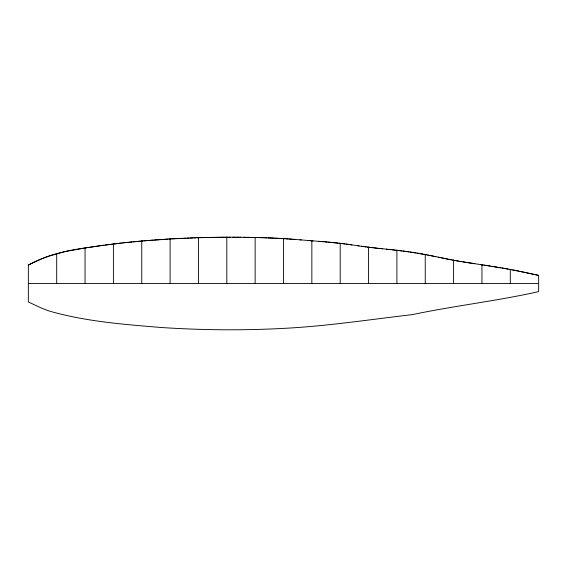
<?xml version="1.0" encoding="UTF-8"?>
<svg xmlns="http://www.w3.org/2000/svg" width="567" height="567" viewBox="0 0 567 567"><rect width="100%" height="100%" fill="white"/><g stroke="black" fill="none" stroke-linecap="round" stroke-linejoin="round"><path stroke-width="0.85" d="M519.748 271.31L538.65 275.385L538.65 291.615C496.848 301.027 454.181 305.79 412.266 314.642C369.379 319.597 326.67 326.216 283.5 328.378C242.896 330.575 202.15 330.171 161.574 327.528C124.024 324.437 85.978 321.574 49.648 311.155A147.037 147.037 0 0 1 40.831 307.803L28.35 301.963L28.35 265.037L40.831 259.197A147.037 147.037 0 0 1 49.641 255.845L65.481 251.45L86.829 247.722M28.35 265.037C47.203 254.732 68.373 250.075 89.501 247.311M87.722 247.588L93.498 246.716M90.394 247.177L104.101 245.192M94.824 246.517L100.125 245.752M101.45 245.561L121.373 243.037M105.427 245.015L125.137 242.619M122.706 242.889L142.856 240.918M126.243 242.506L128.461 242.272M129.567 242.159L131.778 241.939M132.884 241.833L139.532 241.209M140.637 241.11L171.319 238.87M143.968 240.819L146.18 240.635M147.292 240.543L149.511 240.365M150.616 240.273L153.055 240.089M154.267 239.997L164.005 239.317M165.224 239.239L167.662 239.083M168.881 239.012L199.612 237.658M172.538 238.799L174.976 238.664M176.195 238.601L178.633 238.48M179.852 238.423L182.177 238.31M183.339 238.26L185.664 238.161M186.827 238.112L189.151 238.02M190.314 237.97L192.638 237.885M193.801 237.842L196.125 237.764M197.288 237.729L224.419 237.226M200.775 237.63L203.099 237.566M204.262 237.538L206.594 237.481M207.756 237.453L210.137 237.403M211.328 237.382L213.702 237.346M214.893 237.325L217.274 237.297M218.465 237.282L220.847 237.254M222.037 237.247L227.991 237.219M225.609 237.226L240.975 237.268M229.181 237.212L230.372 237.212M28.35 283.5L538.65 283.5M232.753 237.219L235.135 237.226M236.326 237.233L238.679 237.247M239.855 237.261L245.738 237.325M243.385 237.297L249.267 237.382M246.914 237.346L252.797 237.453M250.444 237.403L256.327 237.53M259.856 237.616L255.15 237.502L255.15 283.5M258.694 237.587L263.386 237.722M261.033 237.651L266.929 237.835M264.562 237.757L274.038 238.119M268.113 237.878L281.133 238.48M275.215 238.175L284.684 238.693M282.316 238.551L288.234 238.927M285.867 238.771L291.785 239.182M289.418 239.012L295.329 239.451M292.969 239.274L301.212 239.919M308.292 240.5L320.114 241.436M321.298 241.528L323.665 241.719M310.673 240.692L313.034 240.876M318.938 241.344L327.209 242.017M300.049 239.827L309.49 240.599M324.848 241.818L337.84 243.052M328.392 242.123L341.384 243.47M381.556 248.672L387.459 249.274M382.718 248.793L378.019 248.303M386.262 249.154L390.996 249.65M380.379 248.552L374.468 247.914M388.643 249.402L394.54 250.033M376.828 248.176L370.917 247.503M392.18 249.771L398.077 250.437M395.716 250.16L401.62 250.876M373.284 247.779L367.366 247.063M339.023 243.186L348.457 244.398M399.26 250.579L405.157 251.337M363.816 246.588L369.734 247.361M342.56 243.612L344.92 243.916M402.797 251.025L408.708 251.833M366.183 246.907L357.919 245.759M346.097 244.079L352.001 244.901M406.341 251.5L415.809 252.917M361.455 246.262L362.632 246.425M349.633 244.568L359.088 245.929M409.898 252.003L412.266 252.358M466.606 262.457L483.134 264.98M474.848 263.726L463.069 261.883M480.773 264.626L486.67 265.526M484.31 265.165L490.207 266.079M487.847 265.71L497.309 267.227M413.449 252.542L419.353 253.506M491.383 266.27L500.852 267.822M465.429 262.266L459.518 261.295M416.993 253.109L422.89 254.129M461.885 261.692L455.967 260.671M498.492 267.426L504.396 268.432M502.036 268.021L507.94 269.063M458.334 261.089L452.416 260.019M420.53 253.711L426.427 254.789M505.58 268.638L511.484 269.715M509.116 269.275L515.027 270.381M454.784 260.459L448.866 259.332M424.066 254.342L429.963 255.476M512.66 269.935L518.571 271.076M451.233 259.792L445.315 258.616M516.204 270.615L538.65 275.385M427.61 255.015L433.5 256.185M431.14 255.71L444.131 258.375M447.682 259.098L441.764 257.893M434.676 256.426L435.86 256.667M438.22 257.156L440.587 257.645M510.3 269.495L510.3 283.5M481.95 264.683L481.95 283.5M453.6 260.09L453.6 283.5M425.25 254.562L425.25 283.5M396.9 250.302L396.9 283.5M368.55 247.212L368.55 283.5M340.2 243.328L340.2 283.5M311.85 240.784L311.85 283.5M283.5 238.622L283.5 283.5M226.8 237.219L226.8 283.5M198.45 237.693L198.45 283.5M170.1 238.941L170.1 283.5M141.75 241.01L141.75 283.5M113.4 243.98L113.4 283.5M85.05 247.992L85.05 283.5M56.7 253.626L56.7 283.5"/></g></svg>
